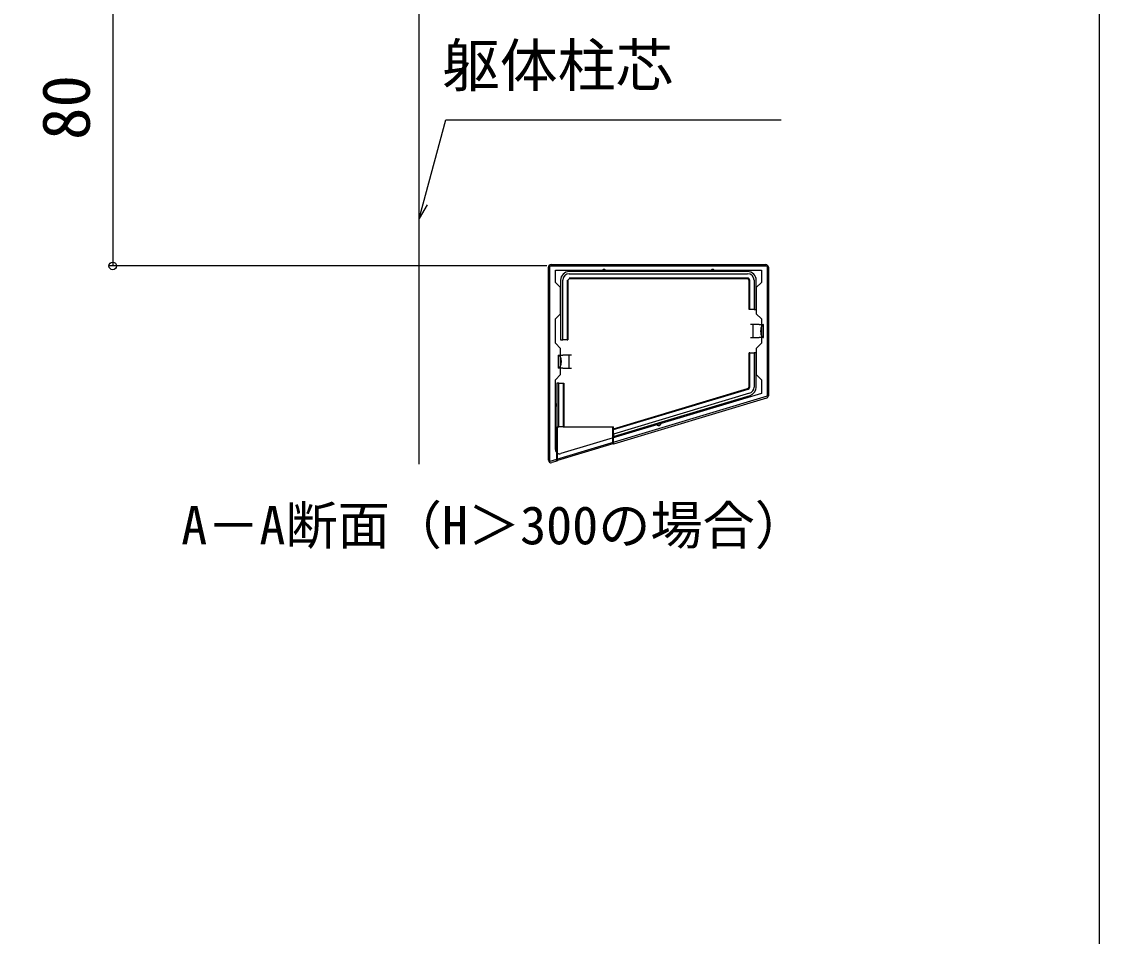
# Model space of a CAD drawing. Units: millimetres, scale not verified. Extents: x -875 to 875, y -1299 to 1291.
# Drawn here: x 627.1 to 875, y 341.9 to 552.4 of the extents above; entities that cross this region are included whole.
import ezdxf
from ezdxf.enums import TextEntityAlignment as Align

# ---------------------------------------------------------------- set-up
doc = ezdxf.new("R2010")
doc.units = ezdxf.units.MM
doc.header["$LTSCALE"] = 8
for name, color, linetype in [('0-1_USER1', 3, 'Continuous'), ('0-2_YKK_11', 7, 'Continuous'), ('0-4_YKK_13', 4, 'Continuous'), ('0-5_YKK_D', 6, 'Continuous'), ('0-6_YKK_ZWAK', 7, 'Continuous'), ('0-7_YSS_K', 3, 'Continuous')]:
    doc.layers.add(name, color=color, linetype=linetype)
doc.styles.add('ＭＳ ゴシック', font='')
doc.styles.get('ＭＳ ゴシック').set_extended_font_data('MS Gothic')

msp = doc.modelspace()

# ---------------------------------------------------------------- linework, layer by layer
at = {"layer": '0-2_YKK_11'}
msp.add_line((797.258, 466.858), (751.145, 453.024), dxfattribs=at)
msp.add_lwpolyline([(798.558, 466.204), (748.558, 451.204), (748.558, 496.204), (798.558, 496.204)], close=True, dxfattribs=at)
msp.add_lwpolyline([(749.858, 453.982), (749.858, 470.004), (751.058, 471.204), (751.058, 477.204), (749.858, 478.404), (749.858, 484.004), (751.058, 485.204), (751.058, 491.204), (749.858, 492.404), (749.858, 495.204), (797.258, 495.204), (797.258, 492.404), (796.058, 491.204), (796.058, 485.204), (797.258, 484.004), (797.258, 478.404), (796.058, 477.204), (796.058, 471.204), (797.258, 470.004), (797.258, 466.858)], dxfattribs=at)
msp.add_arc((750.858, 453.982), 1, 180.00001, 286.69925, dxfattribs=at)
at = {"layer": '0-4_YKK_13'}
for p, q in [((748.258, 451.509), (748.258, 495.905)), ((748.856, 496.504), (798.259, 496.504)), ((798.858, 495.905), (798.858, 466.349)), ((761.058, 494.904), (753.058, 494.904)), ((753.058, 494.404), (794.058, 494.404)), ((794.058, 493.404), (753.058, 493.404)), ((751.558, 479.204), (751.558, 492.904)), ((752.558, 492.904), (752.558, 479.204)), ((752.715, 492.747), (752.715, 479.204)), ((793.901, 493.247), (753.215, 493.247)), ((794.4, 486.204), (794.4, 492.747)), ((794.558, 486.204), (794.558, 492.904)), ((795.558, 492.904), (795.558, 486.204)), ((796.058, 486.204), (796.058, 492.904)), ((794.558, 486.204), (794.4, 486.204)), ((795.558, 486.204), (794.558, 486.204)), ((795.558, 486.204), (796.058, 486.204)), ((795.258, 482.704), (794.758, 482.704)), ((796.758, 482.704), (797.758, 482.704)), ((797.758, 479.704), (797.758, 482.704)), ((752.558, 479.204), (751.558, 479.204)), ((752.558, 479.204), (752.715, 479.204)), ((794.758, 479.704), (795.258, 479.704)), ((797.758, 479.704), (796.758, 479.704)), ((794.4, 468.442), (794.4, 476.204)), ((794.558, 476.204), (795.558, 476.204)), ((795.558, 476.204), (795.558, 468.325)), ((750.558, 475.704), (751.558, 475.704)), ((750.558, 472.704), (750.558, 475.704)), ((753.058, 475.704), (751.558, 475.704)), ((753.058, 474.204), (753.058, 475.704)), ((753.558, 475.704), (753.058, 475.704)), ((753.058, 472.704), (753.058, 474.204)), ((751.558, 472.704), (750.558, 472.704)), ((751.558, 472.704), (753.058, 472.704)), ((753.058, 472.704), (753.558, 472.704)), ((750.658, 469.204), (750.158, 469.204)), ((751.658, 469.204), (751.658, 459.204)), ((751.658, 469.204), (751.815, 469.204)), ((751.815, 469.204), (751.815, 459.204)), ((763.258, 458.715), (794.044, 467.963)), ((763.258, 458.551), (794.201, 467.847)), ((794.489, 466.889), (763.258, 457.507)), ((798.431, 465.776), (763.258, 455.21)), ((750.158, 459.204), (750.658, 459.204)), ((750.158, 451.275), (750.158, 459.204)), ((750.358, 451.431), (750.358, 459.204)), ((751.658, 459.204), (750.658, 459.204)), ((751.658, 459.204), (751.815, 459.204)), ((751.815, 459.204), (763.258, 459.204)), ((763.058, 455.246), (763.058, 459.204)), ((763.258, 458.715), (763.258, 459.204)), ((763.258, 458.551), (763.258, 458.715)), ((763.258, 457.507), (763.258, 458.551)), ((763.258, 457.507), (763.258, 456.985)), ((763.258, 455.21), (763.258, 456.985)), ((750.158, 451.275), (749.029, 450.936)), ((750.358, 451.431), (750.158, 451.275))]:
    msp.add_line(p, q, dxfattribs=at)
for points in [[(794.058, 494.904), (786.058, 494.904), (761.058, 494.904)], [(751.058, 492.904), (751.058, 479.204), (751.558, 479.204)], [(796.758, 482.704), (795.258, 482.704), (795.258, 481.204), (795.258, 479.704), (796.758, 479.704)], [(794.558, 468.325), (794.558, 476.204), (794.4, 476.204)], [(796.058, 468.325), (796.058, 476.204), (795.558, 476.204)], [(750.158, 469.204), (750.158, 464.204), (750.158, 459.204)], [(750.658, 459.204), (750.658, 469.204), (751.658, 469.204)], [(763.258, 456.985), (773.558, 460.079), (794.633, 466.41)], [(763.258, 455.21), (763.058, 455.246), (750.358, 451.431)]]:
    msp.add_lwpolyline(points, dxfattribs=at)
for centre, radius, start, end in [((753.058, 492.904), 2, 90, 180), ((753.058, 492.904), 1.5, 90, 180), ((761.058, 494.904), 0.5, 0, 180), ((786.058, 494.904), 0.5, 0, 180), ((794.058, 492.904), 2, 0, 90), ((794.058, 492.904), 1.5, 0, 90), ((794.058, 468.325), 1.5, 286.72002, 0), ((794.058, 468.325), 2, 286.72002, 0), ((750.158, 464.204), 0.3, 90, 270), ((773.558, 460.079), 0.6, 196.72002, 16.72002)]:
    msp.add_arc(centre, radius, start, end, dxfattribs=at)
for centre, major_axis, ratio, start_param, end_param in [((748.859, 495.903), (0.426, -0.426), 0.99628, 2.358058, 3.9251274), ((798.256, 495.903), (-0.426, -0.426), 0.99628, 2.358058, 3.9251274), ((794.058, 492.904), (0.354, 0.354), 0.999924, 5.4978252, 7.0685454), ((753.215, 492.747), (-0.354, 0.354), 0.999924, 5.4978252, 7.0685454), ((793.9, 492.747), (0.354, 0.354), 0.999924, 5.4978252, 7.0685454), ((797.758, 481.204), (0, 1.5), 0.466667, 0, 3.1415927), ((750.558, 474.204), (0, 1.5), 0.466667, 3.1415927, 6.2831853), ((793.9, 468.442), (0.401, -0.298), 0.999941, 5.6437252, 6.9226455), ((794.058, 468.325), (0.401, -0.298), 0.999941, 5.6437252, 6.9226455), ((798.256, 466.351), (-0.483, 0.359), 0.997108, 2.5034907, 3.7796946), ((748.859, 451.512), (0.36, 0.484), 0.994789, 2.2127884, 4.0703969)]:
    msp.add_ellipse(centre, major_axis=major_axis, ratio=ratio, start_param=start_param, end_param=end_param, dxfattribs=at)
msp.add_ellipse((752.654, 488.204), major_axis=(0, 2.25), ratio=0.008727, dxfattribs=at)
at = {"layer": '0-5_YKK_D'}
for p, q in [((648.058, 576.204), (648.058, 496.204)), ((747.858, 496.204), (647.058, 496.204))]:
    msp.add_line(p, q, dxfattribs=at)
for points in [[(718.558, 507.084), (719.463, 510.465), (724.659, 529.853), (801.803, 529.853)], [(720.369, 510.222), (718.558, 507.084), (718.558, 510.707)]]:
    msp.add_lwpolyline(points, dxfattribs=at)
msp.add_circle((648.058, 496.204), 0.875, dxfattribs=at)
at = {"layer": '0-6_YKK_ZWAK'}
msp.add_lwpolyline([(-875, -1299.2), (875, -1299.2), (875, 1250.8)], dxfattribs=at)
at = {"layer": '0-7_YSS_K'}
msp.add_line((718.558, 450.576), (718.558, 661.833), dxfattribs=at)

# ---------------------------------------------------------------- texts
at = {"layer": '0-1_USER1', "style": 'ＭＳ ゴシック'}
msp.add_text('A－A断面（H＞300の場合）', height=8.798, dxfattribs=at).set_placement((663.795, 429.505), align=Align.BOTTOM_LEFT)
at = {"layer": '0-5_YKK_D', "style": 'ＭＳ ゴシック'}
msp.add_text('躯体柱芯', height=9.751, dxfattribs=at).set_placement((723.795, 534.549), align=Align.BOTTOM_LEFT)
msp.add_text('80', height=11, rotation=90, dxfattribs=at).set_placement((646.058, 525.167), align=Align.BOTTOM_LEFT)

doc.saveas('drawing.dxf')
